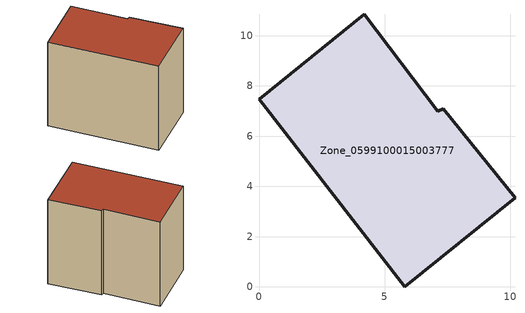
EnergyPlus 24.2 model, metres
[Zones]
Zone_0599100015003777
 floor ground (C_G): 5.79,0 0,7.46 4.18,10.86 7.11,6.99 7.33,7.09 10.19,3.54 z0.88
 wall outside (C_F): 7.11,6.99 4.18,10.86 0,7.46 5.79,0 10.19,3.54 7.33,7.09 7.11,6.99 z0.88:8.95
 roof outside (C_R): 10.19,3.54 7.33,7.09 7.11,6.99 4.18,10.86 0,7.46 5.79,0 z8.95
[BUILDING]
Pand.0599100015003777: North Axis=0; Terrain=City; Loads Convergence Tolerance Value=0.04; Temperature Convergence Tolerance Value=0.4; Solar Distribution=FullExterior; Maximum Number of Warmup Days=25; Minimum Number of Warmup Days=1
[Site:Location]
Rotterdam.The.Hague.AP_ZH_NLD Design_Conditions: Latitude=51.96; Longitude=4.45; Time Zone=1; Elevation=-4.5
[SITE:GROUNDTEMPERATURE:BUILDINGSURFACE]
18, 18, 18, 18, 18, 18, 18, 18, 18, 18, 18, 18
[MATERIAL] Thermal Absorptance=0.9; Solar Absorptance=0.7; Visible Absorptance=0.7
Name | Roughness | Thickness | Conductivity | Density | Specific Heat
G.TI.1975-1991 | MediumSmooth | 0.15 | 0.288461 | 540 | 1210
F.TI.1975-1991 | Rough | 0.3 | 0.230769 | 1920 | 840
R.TI.1975-1991 | MediumRough | 0.2 | 0.153846 | 1500 | 1000
[CONSTRUCTION]
C_G: G.TI.1975-1991
C_F: F.TI.1975-1991
C_R: R.TI.1975-1991
[ZONE]
Zone_0599100015003777: Type=1; Multiplier=1; Ceiling Height=Autocalculate; Volume=Autocalculate; Floor Area=autocalculate; Part of Total Floor Area=Yes
[ZONEINFILTRATION:DESIGNFLOWRATE]
Infil_Zone_0599100015003777: Zone or ZoneList or Space or SpaceList=Zone_0599100015003777; Schedule=AlwaysOn; Design Flow Rate Calculation Method=Flow/Area; Flow Rate per Floor Area=0.003; Constant Term Coefficient=1; Temperature Term Coefficient=0; Velocity Term Coefficient=0; Velocity Squared Term Coefficient=0
[HVACTEMPLATE:ZONE:IDEALLOADSAIRSYSTEM]
Zone_0599100015003777: Maximum Heating Supply Air Temperature=50; Minimum Cooling Supply Air Temperature=13; Maximum Heating Supply Air Humidity Ratio=0.0156; Minimum Cooling Supply Air Humidity Ratio=0.0077; Heating Limit=NoLimit; Cooling Limit=NoLimit; Dehumidification Control Type=ConstantSensibleHeatRatio; Cooling Sensible Heat Ratio=0.7; Dehumidification Setpoint=60; Humidification Control Type=None; Humidification Setpoint=30; Outdoor Air Method=None; Outdoor Air Flow Rate per Person=0.00944; Outdoor Air Flow Rate per Zone Floor Area=0; Outdoor Air Flow Rate per Zone=0; Demand Controlled Ventilation Type=None; Outdoor Air Economizer Type=NoEconomizer; Heat Recovery Type=None; Sensible Heat Recovery Effectiveness=0.7; Latent Heat Recovery Effectiveness=0.65
[ZONECONTROL:THERMOSTAT]
ThermostatControl_Zone_0599100015003777: Zone or ZoneList=Zone_0599100015003777; Control Type Schedule=DualSetpointControlType; Control 1=Thermostat_Zone_0599100015003777; Temperature Difference Between Cutout And Setpoint=0
[THERMOSTATSETPOINT:DUALSETPOINT]
Thermostat_Zone_0599100015003777: Heating Setpoint Temperature Schedule=HeatingSetpoint_Zone_0599100015003777; Cooling Setpoint Temperature Schedule=CoolingSetpoint_Zone_0599100015003777
[SCHEDULE:COMPACT]
HeatingSetpoint_Zone_0599100015003777: Through: 12/31, For: AllDays, Until: 24:00, 21
CoolingSetpoint_Zone_0599100015003777: Through: 12/31, For: AllDays, Until: 24:00, 24
DualSetpointControlType: Through: 12/31, For: AllDays, Until: 24:00, 4
AlwaysOn: Through: 12/31, For: AllDays, Until: 24:00, 1
